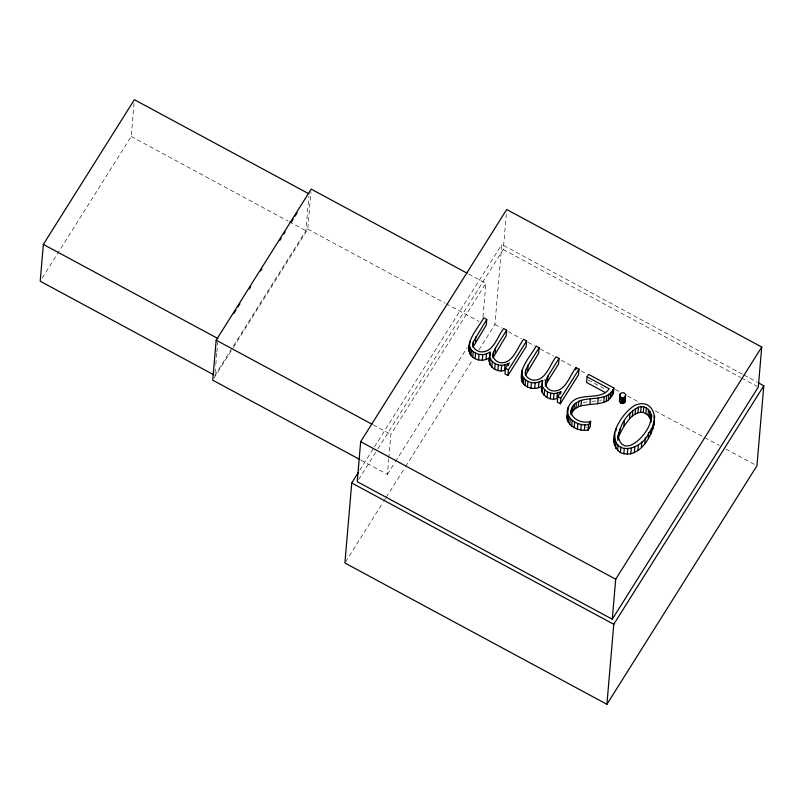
<?xml version="1.0" encoding="UTF-8"?>
<svg xmlns="http://www.w3.org/2000/svg" width="804" height="804" viewBox="0 0 804 804"><rect width="100%" height="100%" fill="white"/><g stroke="black" fill="none" stroke-linecap="round" stroke-linejoin="round"><path stroke-width="0.6" stroke-dasharray="4.02 3.01" d="M42.19 278.053L131.223 136.509L134.057 103.384M215.09 372.966L215.723 365.599M215.824 364.373L216.768 353.328M216.879 352.102L217.723 342.293M214.879 375.418L305.902 230.708L308.847 196.357M233.341 347.449L307.761 229.13L310.977 191.613M360.885 460.089L387.417 474.39L388.704 459.396M388.814 458.139L390.844 434.381L485.867 283.32L468.179 273.772M482.973 317.067L485.867 283.32M478.923 349.911L494.922 324.474L501.786 244.456L742.795 374.423M377.92 448.823L503.274 249.521L506.279 214.507M509.495 364.343L509.686 362.101M214.065 378.081L232.678 348.504M359.75 470.27L373.759 447.999M374.423 446.944L501.786 244.456M358.584 479.566L377.247 449.888M387.417 474.39L394.724 462.772M395.397 461.717L467.154 347.619M345.559 561.946L382.895 502.57M383.568 501.515L385.568 498.339M386.232 497.274L404.904 467.586M405.568 466.531L472.923 359.458M543.534 381.146L544.851 379.498M599.754 400.503L601.714 399.92M591.744 401.457L597.462 400.774M586.136 427.396L589.151 427.045M583.262 402.412L589.453 401.729M743.901 375.016L757.167 382.171M503.274 249.521L740.645 377.518M741.75 378.121L757.197 386.453M494.922 324.474L501.555 328.052M508.188 331.63L521.454 338.775M528.087 342.353L534.72 345.931M540.248 348.916L553.514 356.071M561.252 360.242L573.413 366.805M581.151 370.976L586.689 373.95M615.432 389.458L619.854 391.839M627.592 396.01L638.647 401.98M655.23 410.914L719.349 445.496M725.982 449.074L754.725 464.571M588.126 379.98L605.724 389.468M307.761 229.13L444.853 303.058M445.959 303.651L479.124 321.53M131.223 136.509L288.204 221.17M289.309 221.763L305.902 230.708M373.156 424.844L390.844 434.381M652.486 415.507L653.712 418.361"/><path stroke-width="1.21" d="M605.543 392.674L586.578 382.443L587.051 376.845L588.598 374.383L613.894 388.02C606.749 403.93 585.423 394.091 574.438 404.241C563.885 414.844 580.458 425.326 590.649 421.316L590.166 426.924L588.176 430.09C579.151 431.567 565.855 426.361 567.031 415.487M587.051 376.845L609.191 388.774C600.116 402.03 577.865 390.402 569.363 405.216C561.805 416.985 578.006 427.155 588.649 424.492L590.649 421.316M614.899 432.894C612.688 457.617 642.858 449.456 648.758 432.793C660.426 420.874 653.32 396.925 634.517 405.517C621.492 413.588 604.065 440.411 620.407 452.592C638.286 459.948 652.516 436.974 654.165 421.678M309.048 193.895L134.379 99.696L43.356 244.406L40.2 281.219L213.774 374.815M467.074 273.179L311.188 189.121L216.175 340.192L212.738 380.191L359.78 459.486M358.423 472.39L351.75 482.983L344.896 563.001L606.909 704.304L756.936 465.767L763.8 385.749L758.272 382.774M360.674 441.677L357.247 481.686L612.276 619.221L758.303 387.046L761.74 347.037L506.701 209.512L360.674 441.677L615.703 579.212L612.276 619.221M508.269 365.719L508.46 363.478L504.982 364.835L504.5 370.433C496.872 372.986 486.963 366.162 489.535 357.69C483.315 362.172 473.486 360.504 469.757 353.639C465.767 340.022 477.867 328.695 483.767 317.841L486.752 319.459L486.279 325.057L472.963 347.197L473.435 341.589L486.752 319.459M469.928 341.238L468.993 349.298M469.094 351.569L469.476 343.7M469.757 353.639L470.229 348.042L469.576 345.961M470.973 355.529L471.445 349.931L470.229 348.042M472.742 357.217L473.224 351.619L471.445 349.931M475.345 342.434L475.827 336.836M475.074 358.725L475.556 353.127L473.224 351.619M478.581 360.021L479.053 354.423L475.556 353.127M482.31 360.262L482.782 354.654L486.51 353.871L490.018 352.092L489.133 361.096M486.038 359.468L486.51 353.871M489.907 364.323L490.018 352.092M491.787 367.137L492.269 361.539L490.39 358.725M506.651 330.183L495.586 347.77L493.445 352.242L492.963 357.84L506.168 335.791L506.651 330.183L503.686 328.585C497.234 336.504 493.324 353.529 479.988 351.77C475.486 350.755 471.214 346.464 473.435 341.589M495.103 353.368L495.586 347.77M494.681 369.297L495.153 363.699L492.269 361.539M497.907 370.574L498.39 364.976L495.153 363.699M501.183 370.956L501.656 365.358L504.982 364.835M508.46 363.478L505.435 368.292L504.952 373.89L507.937 375.498L526.148 346.564L526.63 340.956L523.635 339.348C517.263 347.107 512.791 364.956 499.525 362.514C495.153 361.237 491.646 356.916 493.445 352.242M507.937 375.498L508.419 369.9L526.63 340.956M560.639 393.96L560.84 391.719L557.353 393.076L556.87 398.673C549.243 401.226 539.333 394.402 541.916 385.94C535.695 390.412 525.866 388.754 522.128 381.89C518.138 368.272 530.248 356.936 536.137 346.092L539.132 347.7L538.65 353.308L525.334 375.438M521.464 379.81L522.298 369.478M522.128 381.89L522.61 376.282L521.846 371.94M523.344 383.769L523.826 378.171L522.61 376.282M525.434 374.322L525.816 369.84L528.198 365.076L539.132 347.7M525.112 385.468L525.595 379.86L523.826 378.171M527.726 370.684L528.198 365.076M527.444 386.965L527.926 381.367L525.595 379.86M530.952 388.262L531.434 382.664L527.926 381.367M534.68 388.503L535.162 382.905L538.891 382.111L542.399 380.332L541.504 389.337M538.409 387.719L538.891 382.111M542.288 392.573L542.399 380.332M544.167 395.387L544.64 389.779L542.77 386.965M545.434 384.965L545.815 380.483L547.966 376.011L559.021 358.433L556.066 356.835C549.604 364.745 545.705 381.779 532.369 380.011C527.856 379.006 523.585 374.714 525.816 369.84M545.343 386.091L547.484 381.619L547.966 376.011M547.052 397.538L547.534 391.94L544.64 389.779M550.278 398.814L550.76 393.216L547.534 391.94M553.554 399.196L554.036 393.598L557.353 393.076M559.021 358.433L558.539 364.031L547.484 381.619M560.84 391.719L557.805 396.533L557.323 402.131L560.318 403.749L578.518 374.805L579.001 369.207L576.016 367.589C569.634 375.347 565.162 393.196 551.906 390.754C547.534 389.478 544.027 385.166 545.815 380.483M560.318 403.749L560.8 398.141L579.001 369.207M566.92 417.809L567.503 409.889M567.684 413.155L568.157 407.558M567.353 420.12L567.835 414.522M568.317 422.331L568.8 416.723M569.765 424.321L570.247 418.713M570.85 413.648L571.131 410.281M571.051 414.934L572.247 412.07L572.729 406.472M575.815 369.83L576.016 367.589M571.714 426.09L572.197 420.492M572.247 412.07L573.955 409.839L574.438 404.241M574.156 427.648L574.639 422.05M573.955 409.839L575.955 408.1L576.438 402.502M575.955 408.1L578.297 406.774L578.779 401.176M577.383 429.065L577.865 423.467M578.297 406.774L581.021 405.779L581.493 400.181M580.789 429.949L581.272 424.341M584.387 430.291L584.87 424.683M581.021 405.779L589.885 404.482L590.357 398.884M588.176 430.09L588.649 424.492M589.885 404.482L597.744 403.698L598.226 398.091M597.744 403.698L603.754 402.432L604.236 396.834M603.754 402.432L606.236 401.377L606.718 395.779M606.236 401.377L608.417 399.95L608.899 394.352M608.417 399.95L610.387 398.03L610.869 392.432M610.387 398.03L612.236 395.508L612.708 389.91M613.894 388.02L613.422 393.618L612.236 395.508M614.377 445.426L614.859 439.828M615.944 431.014L616.135 428.773M619.844 394.885L619.462 401.548L620.879 403.186L623.1 403.507L624.869 402.221L625.653 394.603L624.276 392.945L622.055 392.643L620.236 393.859L619.462 401.548M615.583 448.24L616.055 442.642M620.236 393.859L619.753 399.457L620.517 398.673M617.924 438.17C619.341 425.728 627.019 412.804 638.436 407.206C647.451 403.97 653.873 414.412 650.617 422.341L650.898 413.869M620.879 403.186L621.361 397.578L619.944 395.94M617.814 440.461L618.668 432.713M617.583 450.632L618.065 445.034M621.984 403.558L622.457 397.96L621.361 397.578M618.186 438.311L619.432 434.673L619.904 429.075M623.1 403.507L623.582 397.9L625.351 396.613L625.653 394.603M624.105 403.045L624.587 397.447M620.407 452.592L620.889 446.984M624.869 402.221L625.351 396.613M619.432 434.673L623.954 426.15L624.427 420.542M623.834 453.979L624.316 448.371M623.954 426.15L629.492 418.773L629.974 413.176M627.301 454.461L627.773 448.863M606.909 704.304L613.774 624.286L763.8 385.749M629.492 418.773L632.306 416.1L632.778 410.502M630.798 454.049L631.281 448.451M632.306 416.1L635.15 414.1L635.622 408.502M634.346 452.742L634.818 447.145M635.15 414.1L637.954 412.814L638.436 407.206M637.954 412.814L640.677 412.271L641.15 406.673M637.884 450.531L638.366 444.924M650.426 419.477L648.024 415.025L643.3 412.482L643.783 406.884M641.391 447.396L641.863 441.798M645.833 413.447L646.315 407.849M644.848 443.346L645.331 437.748M648.024 415.025L648.506 409.427M649.562 417.035L650.034 411.437M648.275 438.391L648.758 432.793M650.446 422.211L651.099 416.733M650.908 433.748L651.391 428.14M652.768 429.406L653.25 423.808M653.853 425.386L654.647 416.08M613.995 442.17L614.417 438.492M521.364 377.538L521.816 375.086M650.637 419.969C649.954 432.703 623.19 461.024 618.115 435.929M233.974 313.258L235.974 310.093M237.964 306.917L239.954 303.751M249.26 288.968L250.587 286.847M260.556 271.008L261.883 268.898M279.822 240.376L281.149 238.265M283.802 234.034L285.139 231.924M291.118 222.417L293.108 219.251M295.098 216.075L297.098 212.909M615.703 579.212L761.74 347.037M622.457 397.96L623.582 397.9M479.053 354.423L482.782 354.654M531.434 382.664L535.162 382.905M640.677 412.271L643.3 412.482M498.39 364.976L501.656 365.358M550.76 393.216L554.036 393.598M505.435 368.292L508.419 369.9M557.805 396.533L560.8 398.141M43.356 244.406L218.035 338.605M216.175 340.192L372.051 424.251M351.75 482.983L613.774 624.286"/></g></svg>
